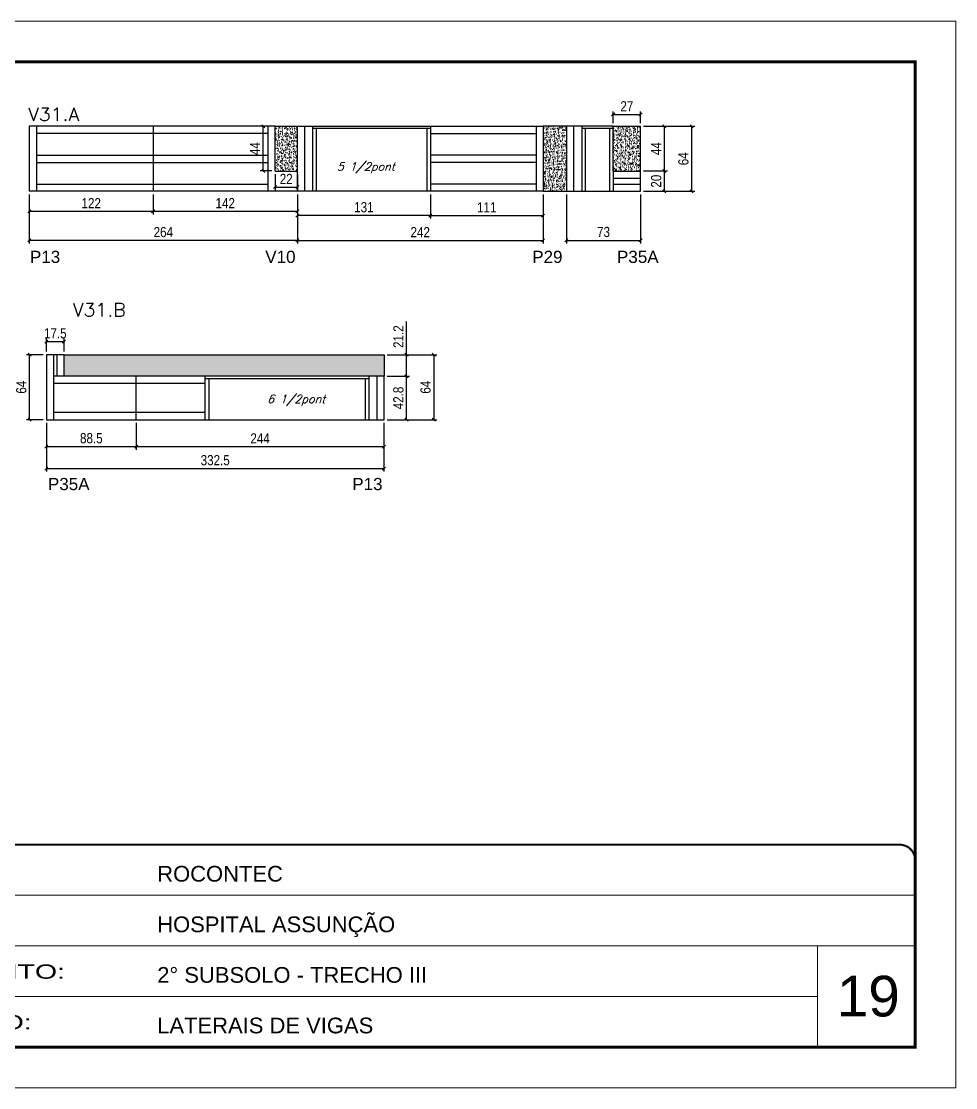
# Model space of a CAD drawing. Extents: x 137137 to 143418, y 10464 to 34486.
# Drawn here: x 140886 to 141806, y 28841 to 29891 of the extents above; entities that cross this region are included whole.
import ezdxf

# ---------------------------------------------------------------- set-up
doc = ezdxf.new("R2010")
doc.units = 0
doc.linetypes.add('CONTINUO', pattern=[0])
doc.linetypes.add('DASHED', pattern=[0.75, 0.5, -0.25])
doc.layers.add('00-FELIPE', color=2, linetype='Continuous', lineweight=13, plot=False)
for name, color, linetype in [('5', 5, 'Continuous'), ('COTA', 241, 'Continuous'), ('cotas', 4, 'Continuous'), ('Painéis', 200, 'Continuous'), ('SARR_2.2x7', 40, 'Continuous'), ('SARR_3.5x7', 81, 'Continuous'), ('texto', 7, 'Continuous')]:
    doc.layers.add(name, color=color, linetype=linetype)
for name, color, linetype, lineweight in [('CARIMBO', 255, 'Continuous', 9), ('Folhas', 255, 'Continuous', 9), ('SARRAFO DE PRESSAO', 251, 'DASHED', 9), ('Texto Seção', 7, 'Continuous', 15)]:
    doc.layers.add(name, color=color, linetype=linetype, lineweight=lineweight)
doc.styles.add('ARIAL', font='arial.ttf')
doc.styles.add('COTA TECNICA', font='techl___.ttf', dxfattribs={"height": 10})
doc.styles.add('REGUA-120', font='ROMANS.shx', dxfattribs={"height": 15})
doc.styles.add('Romans', font='romans.shx')
doc.styles.get("Standard").update_dxf_attribs({"font": 'arial.ttf'})
doc.styles.add('Tecnologia', font='')
doc.styles.get('Tecnologia').set_extended_font_data('Forgotten Futurist')
doc.dimstyles.new('PAINEL', dxfattribs={"dimtxt": 10, "dimasz": 3, "dimexe": 3, "dimexo": 3, "dimgap": 3, "dimtad": 1, "dimdec": 1, "dimzin": 12, "dimdsep": 46, "dimtxsty": 'COTA TECNICA', "dimblk1": 'OBLIQUE', "dimblk2": 'OBLIQUE', "dimsah": 1, "dimcen": 0.9, "dimclrd": 4, "dimclre": 4, "dimclrt": 240, "dimadec": 1, "dimazin": 3, "dimtfac": 1, "dimtdec": 1, "dimtmove": 0, "dimatfit": 3, "dimfxl": 1, "dimtolj": 1, "dimtzin": 12, "dimarcsym": 0})
pattern_1 = [(50, (7427.9093, -1322.266), (5.46554007, -0.47817257), [0.5715, -6.2865]), (355, (7427.9093, -1322.266), (-1.05730264, 5.73170536), [0.4572, -5.02921753]), (100.4514447, (7428.365, -1322.306), (4.40823741, 5.25353256), [0.48570026, -5.34270734]), (46.1842, (7427.909, -1320.742), (8.13237123, -1.26126984), [0.85725, -9.42975]), (96.6355576, (7428.587, -1320.847), (7.122124, 7.42278374), [0.7285507, -8.01406824]), (351.184151, (7427.909, -1320.742), (7.122124, 7.42278374), [0.685799, -7.54379196]), (21, (7428.6713, -1321.123), (4.54843174, -3.06795595), [0.5715, -6.2865]), (326, (7428.6713, -1321.123), (1.85406085, 5.52563898), [0.4572, -5.0292]), (71.451445, (7429.0504, -1321.3786), (6.40249258, 2.45768307), [0.48570026, -5.34269813]), (37.5, (7427.9093, -1322.266), (0.092658098, 2.536651166), [0, -4.96824, 0, -5.1054, 0, -5.04825]), (7.5, (7427.9093, -1322.266), (2.004589875, 3.005417245), [0, -2.91084, 0, -4.85394, 0, -1.92405]), (327.5, (7426.21, -1322.266), (4.067717855, -0.17186232), [0, -1.905, 0, -5.9436, 0, -7.8867]), (317.5, (7425.448, -1322.266), (4.44387544, 0.76279473), [0, -2.4765, 0, -3.94716, 0, -5.6007])]

# ---------------------------------------------------------------- blocks, each defined once
blk = doc.blocks.new('_Oblique')
at = {"color": 0, "linetype": 'ByBlock', "lineweight": -2}
blk.add_line((-0.5, -0.5), (0.5, 0.5), dxfattribs=at)
blk = doc.blocks.new('*D270')
at = {"layer": 'cotas', "color": 4, "linetype": 'ByBlock', "lineweight": -2, "transparency": 16777216}
for p, q in [((140893.5, 29721.1), (140893.5, 29672.8)), ((141157.5, 29721.1), (141157.5, 29672.8)), ((141157.5, 29675.8), (140893.5, 29675.8))]:
    blk.add_line(p, q, dxfattribs=at)
at = {"layer": 'Defpoints', "color": 0, "linetype": 'ByBlock', "transparency": 16777216}
for p in [(140893.5, 29724.1), (141157.5, 29724.1), (140893.5, 29675.8)]:
    blk.add_point(p, dxfattribs=at)
at = {"layer": 'cotas', "color": 4, "linetype": 'ByBlock', "lineweight": -2, "transparency": 16777216, "xscale": 3, "yscale": 3, "zscale": 3, "rotation": 180}
blk.add_blockref('_Oblique', (140893.5, 29675.8), dxfattribs=at)
at = {"layer": 'cotas', "color": 4, "linetype": 'ByBlock', "lineweight": -2, "transparency": 16777216, "xscale": 3, "yscale": 3, "zscale": 3}
blk.add_blockref('_Oblique', (141157.5, 29675.8), dxfattribs=at)
at = {"layer": 'cotas', "color": 240, "linetype": 'ByBlock', "transparency": 16777216, "insert": (141025.5, 29683.9), "char_height": 10, "attachment_point": 5, "style": 'COTA TECNICA'}
blk.add_mtext('\\A1;264', dxfattribs=at)
blk = doc.blocks.new('*D271')
at = {"layer": 'cotas', "color": 4, "linetype": 'ByBlock', "lineweight": -2, "transparency": 16777216}
for p, q in [((141157.5, 29721.1), (141157.5, 29672.8)), ((141399.5, 29721.1), (141399.5, 29672.8)), ((141157.5, 29675.8), (141399.5, 29675.8))]:
    blk.add_line(p, q, dxfattribs=at)
at = {"layer": 'Defpoints', "color": 0, "linetype": 'ByBlock', "transparency": 16777216}
for p in [(141157.5, 29724.1), (141399.5, 29724.1), (141399.5, 29675.8)]:
    blk.add_point(p, dxfattribs=at)
at = {"layer": 'cotas', "color": 4, "linetype": 'ByBlock', "lineweight": -2, "transparency": 16777216, "xscale": 3, "yscale": 3, "zscale": 3, "rotation": 180}
blk.add_blockref('_Oblique', (141157.5, 29675.8), dxfattribs=at)
at = {"layer": 'cotas', "color": 4, "linetype": 'ByBlock', "lineweight": -2, "transparency": 16777216, "xscale": 3, "yscale": 3, "zscale": 3}
blk.add_blockref('_Oblique', (141399.5, 29675.8), dxfattribs=at)
at = {"layer": 'cotas', "color": 240, "linetype": 'ByBlock', "transparency": 16777216, "insert": (141278.5, 29683.9), "char_height": 10, "attachment_point": 5, "style": 'COTA TECNICA'}
blk.add_mtext('\\A1;242', dxfattribs=at)
blk = doc.blocks.new('*D829')
at = {"layer": 'cotas', "color": 4, "linetype": 'ByBlock', "lineweight": -2, "transparency": 16777216}
for p, q in [((141422.5, 29721.1), (141422.5, 29672.8)), ((141495.5, 29721.1), (141495.5, 29672.8)), ((141422.5, 29675.8), (141495.5, 29675.8))]:
    blk.add_line(p, q, dxfattribs=at)
at = {"layer": 'Defpoints', "color": 0, "linetype": 'ByBlock', "transparency": 16777216}
for p in [(141422.5, 29724.1), (141495.5, 29724.1), (141495.5, 29675.8)]:
    blk.add_point(p, dxfattribs=at)
at = {"layer": 'cotas', "color": 4, "linetype": 'ByBlock', "lineweight": -2, "transparency": 16777216, "xscale": 3, "yscale": 3, "zscale": 3, "rotation": 180}
blk.add_blockref('_Oblique', (141422.5, 29675.8), dxfattribs=at)
at = {"layer": 'cotas', "color": 4, "linetype": 'ByBlock', "lineweight": -2, "transparency": 16777216, "xscale": 3, "yscale": 3, "zscale": 3}
blk.add_blockref('_Oblique', (141495.5, 29675.8), dxfattribs=at)
at = {"layer": 'cotas', "color": 240, "linetype": 'ByBlock', "transparency": 16777216, "insert": (141459, 29684), "char_height": 10, "attachment_point": 5, "style": 'COTA TECNICA'}
blk.add_mtext('\\A1;73', dxfattribs=at)
blk = doc.blocks.new('*D272')
at = {"layer": 'cotas', "color": 4, "linetype": 'ByBlock', "lineweight": -2, "transparency": 16777216}
for p, q in [((141498.5, 29744.1), (141522, 29744.1)), ((141519, 29724.1), (141519, 29744.1)), ((141498.5, 29724.1), (141522, 29724.1))]:
    blk.add_line(p, q, dxfattribs=at)
at = {"layer": 'Defpoints', "color": 0, "linetype": 'ByBlock', "transparency": 16777216}
for p in [(141495.5, 29744.1), (141519, 29744.1), (141495.5, 29724.1)]:
    blk.add_point(p, dxfattribs=at)
at = {"layer": 'cotas', "color": 4, "linetype": 'ByBlock', "lineweight": -2, "transparency": 16777216, "xscale": 3, "yscale": 3, "zscale": 3}
for p, rotation in [((141519, 29744.1), 90), ((141519, 29724.1), 270)]:
    blk.add_blockref('_Oblique', p, dxfattribs=dict(at, rotation=rotation))
at = {"layer": 'cotas', "color": 240, "linetype": 'ByBlock', "transparency": 16777216, "insert": (141510.9, 29734.1), "char_height": 10, "attachment_point": 5, "rotation": 90, "style": 'COTA TECNICA'}
blk.add_mtext('\\A1;20', dxfattribs=at)
blk = doc.blocks.new('*D830')
at = {"layer": 'cotas', "color": 4, "linetype": 'ByBlock', "lineweight": -2, "transparency": 16777216}
for p, q in [((141468.5, 29791.1), (141468.5, 29802.8)), ((141468.5, 29799.8), (141495.5, 29799.8)), ((141495.5, 29791.1), (141495.5, 29802.8))]:
    blk.add_line(p, q, dxfattribs=at)
at = {"layer": 'Defpoints', "color": 0, "linetype": 'ByBlock', "transparency": 16777216}
for p in [(141495.5, 29799.8), (141468.5, 29788.1), (141495.5, 29788.1)]:
    blk.add_point(p, dxfattribs=at)
at = {"layer": 'cotas', "color": 4, "linetype": 'ByBlock', "lineweight": -2, "transparency": 16777216, "xscale": 3, "yscale": 3, "zscale": 3, "rotation": 180}
blk.add_blockref('_Oblique', (141468.5, 29799.8), dxfattribs=at)
at = {"layer": 'cotas', "color": 4, "linetype": 'ByBlock', "lineweight": -2, "transparency": 16777216, "xscale": 3, "yscale": 3, "zscale": 3}
blk.add_blockref('_Oblique', (141495.5, 29799.8), dxfattribs=at)
at = {"layer": 'cotas', "color": 240, "linetype": 'ByBlock', "transparency": 16777216, "insert": (141482, 29807.8), "char_height": 10, "attachment_point": 5, "style": 'COTA TECNICA'}
blk.add_mtext('\\A1;27', dxfattribs=at)
blk = doc.blocks.new('*D831')
at = {"layer": 'cotas', "color": 4, "linetype": 'ByBlock', "lineweight": -2, "transparency": 16777216}
for p, q in [((140910.3, 29496.2), (140910.3, 29448.1)), ((141242.8, 29496.2), (141242.8, 29448.1)), ((140910.3, 29451.1), (141242.8, 29451.1))]:
    blk.add_line(p, q, dxfattribs=at)
at = {"layer": 'Defpoints', "color": 0, "linetype": 'ByBlock', "transparency": 16777216}
for p in [(140910.3, 29499.2), (141242.8, 29499.2), (141242.8, 29451.1)]:
    blk.add_point(p, dxfattribs=at)
at = {"layer": 'cotas', "color": 4, "linetype": 'ByBlock', "lineweight": -2, "transparency": 16777216, "xscale": 3, "yscale": 3, "zscale": 3, "rotation": 180}
blk.add_blockref('_Oblique', (140910.3, 29451.1), dxfattribs=at)
at = {"layer": 'cotas', "color": 4, "linetype": 'ByBlock', "lineweight": -2, "transparency": 16777216, "xscale": 3, "yscale": 3, "zscale": 3}
blk.add_blockref('_Oblique', (141242.8, 29451.1), dxfattribs=at)
at = {"layer": 'cotas', "color": 240, "linetype": 'ByBlock', "transparency": 16777216, "insert": (141076.6, 29459.3), "char_height": 10, "attachment_point": 5, "style": 'COTA TECNICA'}
blk.add_mtext('\\A1;332.5', dxfattribs=at)
blk = doc.blocks.new('*D273')
at = {"layer": 'cotas', "color": 4, "linetype": 'ByBlock', "lineweight": -2, "transparency": 16777216}
for p, q in [((140998.8, 29496.2), (140998.8, 29469.7)), ((141242.8, 29496.2), (141242.8, 29469.7)), ((140998.8, 29472.7), (141242.8, 29472.7))]:
    blk.add_line(p, q, dxfattribs=at)
at = {"layer": 'Defpoints', "color": 0, "linetype": 'ByBlock', "transparency": 16777216}
for p in [(140998.8, 29499.2), (141242.8, 29499.2), (141242.8, 29472.7)]:
    blk.add_point(p, dxfattribs=at)
at = {"layer": 'cotas', "color": 4, "linetype": 'ByBlock', "lineweight": -2, "transparency": 16777216, "xscale": 3, "yscale": 3, "zscale": 3, "rotation": 180}
blk.add_blockref('_Oblique', (140998.8, 29472.7), dxfattribs=at)
at = {"layer": 'cotas', "color": 4, "linetype": 'ByBlock', "lineweight": -2, "transparency": 16777216, "xscale": 3, "yscale": 3, "zscale": 3}
blk.add_blockref('_Oblique', (141242.8, 29472.7), dxfattribs=at)
at = {"layer": 'cotas', "color": 240, "linetype": 'ByBlock', "transparency": 16777216, "insert": (141120.8, 29480.8), "char_height": 10, "attachment_point": 5, "style": 'COTA TECNICA'}
blk.add_mtext('\\A1;244', dxfattribs=at)
blk = doc.blocks.new('*D832')
at = {"layer": 'cotas', "color": 4, "linetype": 'ByBlock', "lineweight": -2, "transparency": 16777216}
for p, q in [((141245.8, 29542), (141268, 29542)), ((141265, 29499.2), (141265, 29542)), ((141245.8, 29499.2), (141268, 29499.2))]:
    blk.add_line(p, q, dxfattribs=at)
at = {"layer": 'Defpoints', "color": 0, "linetype": 'ByBlock', "transparency": 16777216}
for p in [(141242.8, 29542), (141265, 29542), (141242.8, 29499.2)]:
    blk.add_point(p, dxfattribs=at)
at = {"layer": 'cotas', "color": 4, "linetype": 'ByBlock', "lineweight": -2, "transparency": 16777216, "xscale": 3, "yscale": 3, "zscale": 3}
for p, rotation in [((141265, 29542), 90), ((141265, 29499.2), 270)]:
    blk.add_blockref('_Oblique', p, dxfattribs=dict(at, rotation=rotation))
at = {"layer": 'cotas', "color": 240, "linetype": 'ByBlock', "transparency": 16777216, "insert": (141257, 29520.6), "char_height": 10, "attachment_point": 5, "rotation": 90, "style": 'COTA TECNICA'}
blk.add_mtext('\\A1;42.8', dxfattribs=at)
blk = doc.blocks.new('*D833')
at = {"layer": 'cotas', "color": 4, "linetype": 'ByBlock', "lineweight": -2, "transparency": 16777216}
for p, q in [((141265, 29563.2), (141265, 29595.9)), ((141245.8, 29563.2), (141268, 29563.2)), ((141265, 29542), (141265, 29563.2)), ((141245.8, 29542), (141268, 29542))]:
    blk.add_line(p, q, dxfattribs=at)
at = {"layer": 'Defpoints', "color": 0, "linetype": 'ByBlock', "transparency": 16777216}
for p in [(141242.8, 29563.2), (141265, 29563.2), (141242.8, 29542)]:
    blk.add_point(p, dxfattribs=at)
at = {"layer": 'cotas', "color": 4, "linetype": 'ByBlock', "lineweight": -2, "transparency": 16777216, "xscale": 3, "yscale": 3, "zscale": 3}
for p, rotation in [((141265, 29563.2), 90), ((141265, 29542), 270)]:
    blk.add_blockref('_Oblique', p, dxfattribs=dict(at, rotation=rotation))
at = {"layer": 'cotas', "color": 240, "linetype": 'ByBlock', "transparency": 16777216, "insert": (141257, 29581), "char_height": 10, "attachment_point": 5, "rotation": 90, "style": 'COTA TECNICA'}
blk.add_mtext('\\A1;21.2', dxfattribs=at)
blk = doc.blocks.new('*D274')
at = {"layer": 'cotas', "color": 4, "linetype": 'ByBlock', "lineweight": -2, "transparency": 16777216}
for p, q in [((141245.8, 29563.2), (141294.9, 29563.2)), ((141291.9, 29563.2), (141291.9, 29499.2)), ((141245.8, 29499.2), (141294.9, 29499.2))]:
    blk.add_line(p, q, dxfattribs=at)
at = {"layer": 'Defpoints', "color": 0, "linetype": 'ByBlock', "transparency": 16777216}
for p in [(141242.8, 29563.2), (141242.8, 29499.2), (141291.9, 29499.2)]:
    blk.add_point(p, dxfattribs=at)
at = {"layer": 'cotas', "color": 4, "linetype": 'ByBlock', "lineweight": -2, "transparency": 16777216, "xscale": 3, "yscale": 3, "zscale": 3}
for p, rotation in [((141291.9, 29563.2), 90), ((141291.9, 29499.2), 270)]:
    blk.add_blockref('_Oblique', p, dxfattribs=dict(at, rotation=rotation))
at = {"layer": 'cotas', "color": 240, "linetype": 'ByBlock', "transparency": 16777216, "insert": (141283.8, 29531.2), "char_height": 10, "attachment_point": 5, "rotation": 90, "style": 'COTA TECNICA'}
blk.add_mtext('\\A1;64', dxfattribs=at)
blk = doc.blocks.new('*D834')
at = {"layer": 'cotas', "color": 4, "linetype": 'ByBlock', "lineweight": -2, "transparency": 16777216}
for p, q in [((141498.5, 29788.1), (141522, 29788.1)), ((141519, 29744.1), (141519, 29788.1)), ((141498.5, 29744.1), (141522, 29744.1))]:
    blk.add_line(p, q, dxfattribs=at)
at = {"layer": 'Defpoints', "color": 0, "linetype": 'ByBlock', "transparency": 16777216}
for p in [(141495.5, 29788.1), (141519, 29788.1), (141495.5, 29744.1)]:
    blk.add_point(p, dxfattribs=at)
at = {"layer": 'cotas', "color": 4, "linetype": 'ByBlock', "lineweight": -2, "transparency": 16777216, "xscale": 3, "yscale": 3, "zscale": 3}
for p, rotation in [((141519, 29788.1), 90), ((141519, 29744.1), 270)]:
    blk.add_blockref('_Oblique', p, dxfattribs=dict(at, rotation=rotation))
at = {"layer": 'cotas', "color": 240, "linetype": 'ByBlock', "transparency": 16777216, "insert": (141510.9, 29766.1), "char_height": 10, "attachment_point": 5, "rotation": 90, "style": 'COTA TECNICA'}
blk.add_mtext('\\A1;44', dxfattribs=at)
blk = doc.blocks.new('*D275')
at = {"layer": 'cotas', "color": 4, "linetype": 'ByBlock', "lineweight": -2, "transparency": 16777216}
for p, q in [((141498.5, 29788.1), (141548.8, 29788.1)), ((141545.8, 29788.1), (141545.8, 29724.1)), ((141498.5, 29724.1), (141548.8, 29724.1))]:
    blk.add_line(p, q, dxfattribs=at)
at = {"layer": 'Defpoints', "color": 0, "linetype": 'ByBlock', "transparency": 16777216}
for p in [(141495.5, 29788.1), (141495.5, 29724.1), (141545.8, 29724.1)]:
    blk.add_point(p, dxfattribs=at)
at = {"layer": 'cotas', "color": 4, "linetype": 'ByBlock', "lineweight": -2, "transparency": 16777216, "xscale": 3, "yscale": 3, "zscale": 3}
for p, rotation in [((141545.8, 29788.1), 90), ((141545.8, 29724.1), 270)]:
    blk.add_blockref('_Oblique', p, dxfattribs=dict(at, rotation=rotation))
at = {"layer": 'cotas', "color": 240, "linetype": 'ByBlock', "transparency": 16777216, "insert": (141537.7, 29756.1), "char_height": 10, "attachment_point": 5, "rotation": 90, "style": 'COTA TECNICA'}
blk.add_mtext('\\A1;64', dxfattribs=at)
blk = doc.blocks.new('9999999999')
at = {"color": 30, "linetype": 'CONTINUO'}
for p, q in [((98564.6, 34379.6), (99584, 34379.6)), ((98564.6, 34329.8), (99488, 34329.8)), ((99584, 34329.8), (99488, 34329.8)), ((99488, 34329.8), (99488, 34230.2)), ((98564.6, 34280), (99488, 34280))]:
    blk.add_line(p, q, dxfattribs=at)
at = {"color": 30, "linetype": 'CONTINUO', "const_width": 2}
blk.add_lwpolyline([(99584, 34230.2), (99584, 34414.4, 0.414214), (99569, 34429.4), (98229, 34429.4, 0.414214), (98214, 34414.4), (98214, 34245.2, 0.414214), (98229, 34230.2), (99584, 34230.2)], format="xyb", dxfattribs=at)
at = {"layer": 'Folhas'}
blk.add_lwpolyline([(98139, 34190.2), (99624, 34190.2), (99624, 35240.2), (98139, 35240.2)], close=True, dxfattribs=at)
at = {"layer": 'Folhas', "color": 30, "const_width": 3}
blk.add_lwpolyline([(98214, 34230.2), (99584, 34230.2), (99584, 35200.2), (98214, 35200.2)], close=True, dxfattribs=at)
at = {"color": 7, "linetype": 'Continuous', "ltscale": 5, "style": 'ARIAL'}
for s, height, p in [('ROCONTEC', 15.48, (98837.7, 34393.1)), ('HOSPITAL ASSUNÇÃO', 15.483, (98837.7, 34343.3)), ('2° SUBSOLO - TRECHO III', 15.483, (98837.7, 34293.5)), ('LATERAIS DE VIGAS', 15.483, (98837.7, 34243.7))]:
    blk.add_text(s, height=height, dxfattribs=at).set_placement(p)
at = {"layer": 'Folhas', "color": 7, "style": 'Tecnologia', "width": 1.5}
for s, p in [('PAVIMENTO:', (98573.7, 34297.5)), ('PROJETO:', (98573.7, 34247.7))]:
    blk.add_text(s, height=14, dxfattribs=at).set_placement(p)
blk = doc.blocks.new('*D553')
at = {"layer": 'COTA', "color": 4, "linetype": 'ByBlock', "lineweight": -2, "transparency": 16777216}
for p, q in [((140893.5, 29721.1), (140893.5, 29701.4)), ((141015.5, 29721.1), (141015.5, 29701.4)), ((140893.5, 29704.4), (141015.5, 29704.4))]:
    blk.add_line(p, q, dxfattribs=at)
at = {"layer": 'Defpoints', "color": 0, "linetype": 'ByBlock', "transparency": 16777216}
for p in [(140893.5, 29724.1), (141015.5, 29724.1), (141015.5, 29704.4)]:
    blk.add_point(p, dxfattribs=at)
at = {"layer": 'COTA', "color": 4, "linetype": 'ByBlock', "lineweight": -2, "transparency": 16777216, "xscale": 3, "yscale": 3, "zscale": 3, "rotation": 180}
blk.add_blockref('_Oblique', (140893.5, 29704.4), dxfattribs=at)
at = {"layer": 'COTA', "color": 4, "linetype": 'ByBlock', "lineweight": -2, "transparency": 16777216, "xscale": 3, "yscale": 3, "zscale": 3}
blk.add_blockref('_Oblique', (141015.5, 29704.4), dxfattribs=at)
at = {"layer": 'COTA', "color": 240, "linetype": 'ByBlock', "transparency": 16777216, "insert": (140954.5, 29712.4), "char_height": 10, "attachment_point": 5, "style": 'COTA TECNICA'}
blk.add_mtext('\\A1;122', dxfattribs=at)
blk = doc.blocks.new('*D554')
at = {"layer": 'COTA', "color": 4, "linetype": 'ByBlock', "lineweight": -2, "transparency": 16777216}
for p, q in [((141015.5, 29721.1), (141015.5, 29701.4)), ((141157.5, 29721.1), (141157.5, 29701.4)), ((141015.5, 29704.4), (141157.5, 29704.4))]:
    blk.add_line(p, q, dxfattribs=at)
at = {"layer": 'Defpoints', "color": 0, "linetype": 'ByBlock', "transparency": 16777216}
for p in [(141015.5, 29724.1), (141157.5, 29724.1), (141157.5, 29704.4)]:
    blk.add_point(p, dxfattribs=at)
at = {"layer": 'COTA', "color": 4, "linetype": 'ByBlock', "lineweight": -2, "transparency": 16777216, "xscale": 3, "yscale": 3, "zscale": 3, "rotation": 180}
blk.add_blockref('_Oblique', (141015.5, 29704.4), dxfattribs=at)
at = {"layer": 'COTA', "color": 4, "linetype": 'ByBlock', "lineweight": -2, "transparency": 16777216, "xscale": 3, "yscale": 3, "zscale": 3}
blk.add_blockref('_Oblique', (141157.5, 29704.4), dxfattribs=at)
at = {"layer": 'COTA', "color": 240, "linetype": 'ByBlock', "transparency": 16777216, "insert": (141086.5, 29712.4), "char_height": 10, "attachment_point": 5, "style": 'COTA TECNICA'}
blk.add_mtext('\\A1;142', dxfattribs=at)
blk = doc.blocks.new('*D555')
at = {"layer": 'COTA', "color": 4, "linetype": 'ByBlock', "lineweight": -2, "transparency": 16777216}
for p, q in [((141288.5, 29721.1), (141288.5, 29697.2)), ((141399.5, 29721.1), (141399.5, 29697.2)), ((141288.5, 29700.2), (141399.5, 29700.2))]:
    blk.add_line(p, q, dxfattribs=at)
at = {"layer": 'Defpoints', "color": 0, "linetype": 'ByBlock', "transparency": 16777216}
for p in [(141288.5, 29724.1), (141399.5, 29724.1), (141399.5, 29700.2)]:
    blk.add_point(p, dxfattribs=at)
at = {"layer": 'COTA', "color": 4, "linetype": 'ByBlock', "lineweight": -2, "transparency": 16777216, "xscale": 3, "yscale": 3, "zscale": 3, "rotation": 180}
blk.add_blockref('_Oblique', (141288.5, 29700.2), dxfattribs=at)
at = {"layer": 'COTA', "color": 4, "linetype": 'ByBlock', "lineweight": -2, "transparency": 16777216, "xscale": 3, "yscale": 3, "zscale": 3}
blk.add_blockref('_Oblique', (141399.5, 29700.2), dxfattribs=at)
at = {"layer": 'COTA', "color": 240, "linetype": 'ByBlock', "transparency": 16777216, "insert": (141344, 29708.3), "char_height": 10, "attachment_point": 5, "style": 'COTA TECNICA'}
blk.add_mtext('\\A1;111', dxfattribs=at)
blk = doc.blocks.new('*D556')
at = {"layer": 'COTA', "color": 4, "linetype": 'ByBlock', "lineweight": -2, "transparency": 16777216}
for p, q in [((141157.5, 29721.1), (141157.5, 29697.2)), ((141288.5, 29721.1), (141288.5, 29697.2)), ((141288.5, 29700.2), (141157.5, 29700.2))]:
    blk.add_line(p, q, dxfattribs=at)
at = {"layer": 'Defpoints', "color": 0, "linetype": 'ByBlock', "transparency": 16777216}
for p in [(141157.5, 29724.1), (141288.5, 29724.1), (141157.5, 29700.2)]:
    blk.add_point(p, dxfattribs=at)
at = {"layer": 'COTA', "color": 4, "linetype": 'ByBlock', "lineweight": -2, "transparency": 16777216, "xscale": 3, "yscale": 3, "zscale": 3, "rotation": 180}
blk.add_blockref('_Oblique', (141157.5, 29700.2), dxfattribs=at)
at = {"layer": 'COTA', "color": 4, "linetype": 'ByBlock', "lineweight": -2, "transparency": 16777216, "xscale": 3, "yscale": 3, "zscale": 3}
blk.add_blockref('_Oblique', (141288.5, 29700.2), dxfattribs=at)
at = {"layer": 'COTA', "color": 240, "linetype": 'ByBlock', "transparency": 16777216, "insert": (141223, 29708.4), "char_height": 10, "attachment_point": 5, "style": 'COTA TECNICA'}
blk.add_mtext('\\A1;131', dxfattribs=at)
blk = doc.blocks.new('*D557')
at = {"layer": 'COTA', "color": 4, "linetype": 'ByBlock', "lineweight": -2, "transparency": 16777216}
for p, q in [((141135.5, 29741.1), (141135.5, 29725.3)), ((141157.5, 29741.1), (141157.5, 29725.3)), ((141135.5, 29728.3), (141157.5, 29728.3))]:
    blk.add_line(p, q, dxfattribs=at)
at = {"layer": 'Defpoints', "color": 0, "linetype": 'ByBlock', "transparency": 16777216}
for p in [(141135.5, 29744.1), (141157.5, 29744.1), (141157.5, 29728.3)]:
    blk.add_point(p, dxfattribs=at)
at = {"layer": 'COTA', "color": 4, "linetype": 'ByBlock', "lineweight": -2, "transparency": 16777216, "xscale": 3, "yscale": 3, "zscale": 3, "rotation": 180}
blk.add_blockref('_Oblique', (141135.5, 29728.3), dxfattribs=at)
at = {"layer": 'COTA', "color": 4, "linetype": 'ByBlock', "lineweight": -2, "transparency": 16777216, "xscale": 3, "yscale": 3, "zscale": 3}
blk.add_blockref('_Oblique', (141157.5, 29728.3), dxfattribs=at)
at = {"layer": 'COTA', "color": 240, "linetype": 'ByBlock', "transparency": 16777216, "insert": (141146.5, 29736.3), "char_height": 10, "attachment_point": 5, "style": 'COTA TECNICA'}
blk.add_mtext('\\A1;22', dxfattribs=at)
blk = doc.blocks.new('*D558')
at = {"layer": 'COTA', "color": 4, "linetype": 'ByBlock', "lineweight": -2, "transparency": 16777216}
for p, q in [((141132.5, 29788.1), (141120.9, 29788.1)), ((141123.9, 29744.1), (141123.9, 29788.1)), ((141132.5, 29744.1), (141120.9, 29744.1))]:
    blk.add_line(p, q, dxfattribs=at)
at = {"layer": 'Defpoints', "color": 0, "linetype": 'ByBlock', "transparency": 16777216}
for p in [(141123.9, 29788.1), (141135.5, 29788.1), (141135.5, 29744.1)]:
    blk.add_point(p, dxfattribs=at)
at = {"layer": 'COTA', "color": 4, "linetype": 'ByBlock', "lineweight": -2, "transparency": 16777216, "xscale": 3, "yscale": 3, "zscale": 3}
for p, rotation in [((141123.9, 29788.1), 90), ((141123.9, 29744.1), 270)]:
    blk.add_blockref('_Oblique', p, dxfattribs=dict(at, rotation=rotation))
at = {"layer": 'COTA', "color": 240, "linetype": 'ByBlock', "transparency": 16777216, "insert": (141115.8, 29766.1), "char_height": 10, "attachment_point": 5, "rotation": 90, "style": 'COTA TECNICA'}
blk.add_mtext('\\A1;44', dxfattribs=at)
blk = doc.blocks.new('*D559')
at = {"layer": 'COTA', "color": 4, "linetype": 'ByBlock', "lineweight": -2, "transparency": 16777216}
for p, q in [((140907.3, 29563.2), (140890.8, 29563.2)), ((140893.8, 29499.2), (140893.8, 29563.2)), ((140907.3, 29499.2), (140890.8, 29499.2))]:
    blk.add_line(p, q, dxfattribs=at)
at = {"layer": 'Defpoints', "color": 0, "linetype": 'ByBlock', "transparency": 16777216}
for p in [(140893.8, 29563.2), (140910.3, 29563.2), (140910.3, 29499.2)]:
    blk.add_point(p, dxfattribs=at)
at = {"layer": 'COTA', "color": 4, "linetype": 'ByBlock', "lineweight": -2, "transparency": 16777216, "xscale": 3, "yscale": 3, "zscale": 3}
for p, rotation in [((140893.8, 29563.2), 90), ((140893.8, 29499.2), 270)]:
    blk.add_blockref('_Oblique', p, dxfattribs=dict(at, rotation=rotation))
at = {"layer": 'COTA', "color": 240, "linetype": 'ByBlock', "transparency": 16777216, "insert": (140885.7, 29531.2), "char_height": 10, "attachment_point": 5, "rotation": 90, "style": 'COTA TECNICA'}
blk.add_mtext('\\A1;64', dxfattribs=at)
blk = doc.blocks.new('*D560')
at = {"layer": 'COTA', "color": 4, "linetype": 'ByBlock', "lineweight": -2, "transparency": 16777216}
for p, q in [((140910.3, 29566.2), (140910.3, 29579.1)), ((140927.8, 29566.2), (140927.8, 29579.1)), ((140910.3, 29576.1), (140927.8, 29576.1))]:
    blk.add_line(p, q, dxfattribs=at)
at = {"layer": 'Defpoints', "color": 0, "linetype": 'ByBlock', "transparency": 16777216}
for p in [(140927.8, 29576.1), (140910.3, 29563.2), (140927.8, 29563.2)]:
    blk.add_point(p, dxfattribs=at)
at = {"layer": 'COTA', "color": 4, "linetype": 'ByBlock', "lineweight": -2, "transparency": 16777216, "xscale": 3, "yscale": 3, "zscale": 3, "rotation": 180}
blk.add_blockref('_Oblique', (140910.3, 29576.1), dxfattribs=at)
at = {"layer": 'COTA', "color": 4, "linetype": 'ByBlock', "lineweight": -2, "transparency": 16777216, "xscale": 3, "yscale": 3, "zscale": 3}
blk.add_blockref('_Oblique', (140927.8, 29576.1), dxfattribs=at)
at = {"layer": 'COTA', "color": 240, "linetype": 'ByBlock', "transparency": 16777216, "insert": (140919.1, 29584.2), "char_height": 10, "attachment_point": 5, "style": 'COTA TECNICA'}
blk.add_mtext('\\A1;17.5', dxfattribs=at)
blk = doc.blocks.new('*D914')
at = {"layer": '00-FELIPE', "color": 4, "lineweight": -2, "transparency": 16777216}
for p, q in [((140910.3, 29496.2), (140910.3, 29469.7)), ((140998.8, 29496.2), (140998.8, 29469.7)), ((140910.3, 29472.7), (140998.8, 29472.7))]:
    blk.add_line(p, q, dxfattribs=at)
at = {"layer": 'Defpoints', "color": 0, "transparency": 16777216}
for p in [(140910.3, 29499.2), (140998.8, 29499.2), (140998.8, 29472.7)]:
    blk.add_point(p, dxfattribs=at)
at = {"layer": '00-FELIPE', "color": 4, "lineweight": -2, "transparency": 16777216, "xscale": 3, "yscale": 3, "zscale": 3, "rotation": 180}
blk.add_blockref('_Oblique', (140910.3, 29472.7), dxfattribs=at)
at = {"layer": '00-FELIPE', "color": 4, "lineweight": -2, "transparency": 16777216, "xscale": 3, "yscale": 3, "zscale": 3}
blk.add_blockref('_Oblique', (140998.8, 29472.7), dxfattribs=at)
at = {"layer": '00-FELIPE', "color": 240, "transparency": 16777216, "insert": (140954.6, 29480.9), "char_height": 10, "attachment_point": 5, "style": 'COTA TECNICA'}
blk.add_mtext('\\A1;88.5', dxfattribs=at)

msp = doc.modelspace()

# ---------------------------------------------------------------- hatches: boundary and pattern name
at = {"layer": 'COTA', "linetype": 'ByBlock'}
h = msp.add_hatch(dxfattribs=at)
h.set_pattern_fill('AR-CONC', color=256, scale=0.03)
h.set_pattern_definition(pattern_1)
h.paths.add_polyline_path([(141135.54, 29744.09), (141157.54, 29744.09), (141157.54, 29788.09), (141135.54, 29788.09)])
h = msp.add_hatch(dxfattribs=at)
h.set_pattern_fill('AR-CONC', color=256, scale=0.03)
h.set_pattern_definition(pattern_1)
h.paths.add_polyline_path([(141399.54, 29724.09), (141422.54, 29724.09), (141422.54, 29788.09), (141399.54, 29788.09)])
h = msp.add_hatch(dxfattribs=at)
h.set_pattern_fill('AR-CONC', color=256, scale=0.03)
h.set_pattern_definition(pattern_1)
h.paths.add_polyline_path([(141495.54, 29788.09), (141468.54, 29788.09), (141468.54, 29744.09), (141495.54, 29744.09)])
h = msp.add_hatch(dxfattribs=at)
h.set_pattern_fill('AR-CONC', color=256, scale=0.03)
h.set_pattern_definition([(50, (-1318.1507, 252.5905), (5.46554007, -0.47817257), [0.5715, -6.2865]), (355, (-1318.1507, 252.5905), (-1.05730264, 5.73170536), [0.4572, -5.02921753]), (100.4514447, (-1317.695, 252.5506), (4.40823741, 5.25353256), [0.48570026, -5.34270734]), (46.1842, (-1318.151, 254.1145), (8.13237123, -1.26126984), [0.85725, -9.42975]), (96.6355576, (-1317.473, 254.009), (7.122124, 7.42278374), [0.7285507, -8.01406824]), (351.184151, (-1318.151, 254.1145), (7.122124, 7.42278374), [0.685799, -7.54379196]), (21, (-1317.3887, 253.7335), (4.54843174, -3.06795595), [0.5715, -6.2865]), (326, (-1317.3887, 253.7335), (1.85406085, 5.52563898), [0.4572, -5.0292]), (71.451445, (-1317.0096, 253.478), (6.40249258, 2.45768307), [0.48570026, -5.34269813]), (37.5, (-1318.1507, 252.5905), (0.092658098, 2.536651166), [0, -4.96824, 0, -5.1054, 0, -5.04825]), (7.5, (-1318.1507, 252.5905), (2.004589875, 3.005417245), [0, -2.91084, 0, -4.85394, 0, -1.92405]), (327.5, (-1319.85, 252.5905), (4.067717855, -0.17186232), [0, -1.905, 0, -5.9436, 0, -7.8867]), (317.5, (-1320.612, 252.5905), (4.44387544, 0.76279473), [0, -2.4765, 0, -3.94716, 0, -5.6007])])
h.paths.add_polyline_path([(141242.84, 29541.97), (141242.84, 29563.17), (140927.84, 29563.17), (140927.84, 29541.97)])

# ---------------------------------------------------------------- linework, layer by layer
for p, q in [((141135.54, 29788.09), (141157.54, 29788.09)), ((141422.54, 29788.09), (141399.54, 29788.09)), ((141468.54, 29788.09), (141495.54, 29788.09)), ((141495.54, 29744.09), (141495.54, 29788.09)), ((141399.54, 29724.09), (141422.54, 29724.09)), ((140927.84, 29563.17), (141242.84, 29563.17)), ((141242.84, 29563.17), (141242.84, 29541.97))]:
    msp.add_line(p, q, dxfattribs=at)
at = {"layer": 'Painéis', "linetype": 'ByBlock'}
for p, q in [((140893.54, 29788.09), (140893.54, 29724.09)), ((141135.54, 29788.09), (140893.54, 29788.09)), ((141015.54, 29788.09), (141015.54, 29724.09)), ((141135.54, 29744.09), (141135.54, 29788.09)), ((141157.54, 29724.09), (141157.54, 29788.09)), ((141157.54, 29788.09), (141399.54, 29788.09)), ((141399.54, 29788.09), (141399.54, 29724.09)), ((141422.54, 29788.09), (141422.54, 29724.09)), ((141468.54, 29788.09), (141422.54, 29788.09)), ((141468.54, 29744.09), (141468.54, 29788.09)), ((141135.54, 29744.09), (141157.54, 29744.09)), ((141468.54, 29744.09), (141495.54, 29744.09)), ((141495.54, 29724.09), (141495.54, 29744.09)), ((141399.54, 29724.09), (140893.54, 29724.09)), ((141422.54, 29724.09), (141495.54, 29724.09)), ((140910.34, 29563.17), (140910.34, 29499.17)), ((140927.84, 29563.17), (140910.34, 29563.17)), ((140927.84, 29541.97), (140927.84, 29563.17)), ((141242.84, 29541.97), (140927.84, 29541.97)), ((140998.84, 29499.17), (140998.84, 29541.97)), ((141242.84, 29499.17), (141242.84, 29541.97)), ((140910.34, 29519.17), (140910.34, 29519.17)), ((140910.34, 29499.17), (141242.84, 29499.17))]:
    msp.add_line(p, q, dxfattribs=at)
at = {"layer": 'SARR_2.2x7', "linetype": 'Continuous'}
for p, q in [((140900.54, 29788.09), (140900.54, 29724.09)), ((141128.54, 29781.09), (140900.54, 29781.09)), ((141128.54, 29788.09), (141128.54, 29724.09)), ((141164.54, 29788.09), (141164.54, 29724.09)), ((141288.54, 29785.89), (141172.54, 29785.89)), ((141288.54, 29781.09), (141392.54, 29781.09)), ((141392.54, 29788.09), (141392.54, 29724.09)), ((141429.54, 29788.09), (141429.54, 29724.09)), ((141468.54, 29785.89), (141437.54, 29785.89)), ((140900.54, 29759.59), (141128.54, 29759.59)), ((141392.54, 29759.59), (141288.54, 29759.59)), ((140900.54, 29752.59), (141128.54, 29752.59)), ((141392.54, 29752.59), (141288.54, 29752.59)), ((141468.54, 29737.09), (141495.54, 29737.09)), ((140900.54, 29731.09), (141128.54, 29731.09)), ((141392.54, 29731.09), (141288.54, 29731.09)), ((141468.54, 29731.09), (141495.54, 29731.09)), ((140917.34, 29563.17), (140917.34, 29499.17)), ((140920.84, 29541.97), (140920.84, 29563.17)), ((140927.84, 29541.97), (140917.34, 29541.97)), ((141066.84, 29539.77), (141227.84, 29539.77)), ((141235.84, 29541.97), (141235.84, 29499.17)), ((141066.84, 29534.97), (140917.34, 29534.97)), ((141066.84, 29506.17), (140917.34, 29506.17))]:
    msp.add_line(p, q, dxfattribs=at)
at = {"layer": 'SARR_3.5x7'}
for p, q in [((141172.54, 29788.09), (141172.54, 29724.09)), ((141176.04, 29785.89), (141176.04, 29724.09)), ((141285.04, 29785.89), (141285.04, 29724.09)), ((141288.54, 29788.09), (141288.54, 29724.09)), ((141437.54, 29788.09), (141437.54, 29724.09)), ((141441.04, 29785.89), (141441.04, 29724.09)), ((141465.04, 29785.89), (141465.04, 29724.09)), ((141468.54, 29744.09), (141468.54, 29724.09)), ((141066.84, 29499.17), (141066.84, 29541.97)), ((141070.34, 29539.78), (141070.34, 29499.17)), ((141224.34, 29539.77), (141224.34, 29499.17)), ((141227.84, 29541.97), (141227.84, 29499.17))]:
    msp.add_line(p, q, dxfattribs=at)

# ---------------------------------------------------------------- block references
at = {"layer": 'SARRAFO DE PRESSAO', "color": 6, "linetype": 'ByBlock'}
msp.add_blockref('9999999999', (42181.81, -5348.73), dxfattribs=at)

# ---------------------------------------------------------------- texts
at = {"layer": '5', "linetype": 'Continuous'}
for s, p in [('P13', (140894.16, 29653.56)), ('V10', (141125.91, 29653.56)), ('P29', (141388.77, 29653.56)), ('P35A', (141472.26, 29653.56)), ('P35A', (140911.87, 29429.85)), ('P13', (141211.59, 29429.85))]:
    msp.add_text(s, height=12, rotation=359.99996, dxfattribs=at).set_placement(p)
at = {"layer": 'CARIMBO', "style": 'ARIAL'}
msp.add_text('19', height=40, dxfattribs=at).set_placement((141688.65, 28911.62))
at = {"layer": 'texto', "color": 2, "char_height": 8, "attachment_point": 5, "style": 'Romans'}
for s, insert in [('{\\Q19;\\C256;5 1/2pont}', (141224.85, 29747.15)), ('{\\Q19;\\C256;6 1/2pont}', (141156.37, 29518.3))]:
    msp.add_mtext(s, dxfattribs=dict(at, insert=insert))
at = {"layer": 'Texto Seção', "style": 'REGUA-120', "width": 1.05}
for s, p in [('V31.A', (140892.39, 29793.45)), ('V31.B', (140936.41, 29600.89))]:
    msp.add_text(s, height=13, dxfattribs=at).set_placement(p)

# ---------------------------------------------------------------- dimensions: what is measured, and where the dimension line sits
at = {"layer": '00-FELIPE'}
dim = msp.add_linear_dim(base=(140998.84, 29472.72), p1=(140910.34, 29499.17), p2=(140998.84, 29499.17), dimstyle='PAINEL', dxfattribs=at)
dim.commit()
dim.dimension.update_dxf_attribs({"geometry": '*D914', "text_midpoint": (140954.59, 29480.85)})
at = {"layer": 'COTA', "linetype": 'ByBlock'}
for base, p1, p2, picture, middle in [((141123.87, 29788.09), (141135.54, 29744.09), (141135.54, 29788.09), '*D558', (141115.79, 29766.09)), ((140893.78, 29563.17), (140910.34, 29499.17), (140910.34, 29563.17), '*D559', (140885.68, 29531.17))]:
    dim = msp.add_linear_dim(base=base, p1=p1, p2=p2, angle=90, dimstyle='PAINEL', dxfattribs=at)
    dim.commit()
    dim.dimension.update_dxf_attribs({"geometry": picture, "text_midpoint": middle})
for base, p1, p2, picture, middle in [((141157.54, 29728.29), (141135.54, 29744.09), (141157.54, 29744.09), '*D557', (141146.54, 29736.29)), ((141015.54, 29704.36), (140893.54, 29724.09), (141015.54, 29724.09), '*D553', (140954.54, 29712.42)), ((141399.54, 29700.22), (141288.54, 29724.09), (141399.54, 29724.09), '*D555', (141344.04, 29708.27))]:
    dim = msp.add_linear_dim(base=base, p1=p1, p2=p2, dimstyle='PAINEL', dxfattribs=at)
    dim.commit()
    dim.dimension.update_dxf_attribs({"geometry": picture, "text_midpoint": middle})
for base, p1, picture, middle in [((141157.54, 29704.36), (141015.54, 29724.09), '*D554', (141086.54, 29712.43)), ((141157.54, 29700.22), (141288.54, 29724.09), '*D556', (141223.04, 29708.43))]:
    dim = msp.add_linear_dim(base=base, p1=p1, p2=(141157.54, 29724.09), dimstyle='PAINEL', override={"dimtmove": 1}, dxfattribs=at)
    dim.commit()
    dim.dimension.update_dxf_attribs({"geometry": picture, "text_midpoint": middle})
dim = msp.add_linear_dim(base=(140927.84, 29576.06), p1=(140910.34, 29563.17), p2=(140927.84, 29563.17), dimstyle='PAINEL', dxfattribs=at)
dim.commit()
dim.dimension.update_dxf_attribs({"geometry": '*D560', "text_midpoint": (140919.09, 29576.06), "dimtype": 160})
at = {"layer": 'cotas', "linetype": 'ByBlock'}
for base, p1, p2, picture, middle in [((141495.54, 29799.75), (141468.54, 29788.09), (141495.54, 29788.09), '*D830', (141482.04, 29807.83)), ((140893.54, 29675.78), (141157.54, 29724.09), (140893.54, 29724.09), '*D270', (141025.54, 29683.88)), ((141399.54, 29675.78), (141157.54, 29724.09), (141399.54, 29724.09), '*D271', (141278.54, 29683.86)), ((141495.54, 29675.78), (141422.54, 29724.09), (141495.54, 29724.09), '*D829', (141459.04, 29684)), ((141242.84, 29451.07), (140910.34, 29499.17), (141242.84, 29499.17), '*D831', (141076.59, 29459.29)), ((141242.84, 29472.72), (140998.84, 29499.17), (141242.84, 29499.17), '*D273', (141120.84, 29480.79))]:
    dim = msp.add_linear_dim(base=base, p1=p1, p2=p2, dimstyle='PAINEL', dxfattribs=at)
    dim.commit()
    dim.dimension.update_dxf_attribs({"geometry": picture, "text_midpoint": middle})
for base, p1, p2, picture, middle in [((141518.99, 29788.09), (141495.54, 29744.09), (141495.54, 29788.09), '*D834', (141510.91, 29766.09)), ((141545.79, 29724.09), (141495.54, 29788.09), (141495.54, 29724.09), '*D275', (141537.69, 29756.09)), ((141265.05, 29563.17), (141242.84, 29541.97), (141242.84, 29563.17), '*D833', (141256.99, 29581.04)), ((141291.85, 29499.17), (141242.84, 29563.17), (141242.84, 29499.17), '*D274', (141283.75, 29531.17)), ((141265.05, 29541.97), (141242.84, 29499.17), (141242.84, 29541.97), '*D832', (141256.95, 29520.57))]:
    dim = msp.add_linear_dim(base=base, p1=p1, p2=p2, angle=90, dimstyle='PAINEL', dxfattribs=at)
    dim.commit()
    dim.dimension.update_dxf_attribs({"geometry": picture, "text_midpoint": middle})
dim = msp.add_linear_dim(base=(141518.99, 29744.09), p1=(141495.54, 29724.09), p2=(141495.54, 29744.09), angle=90, dimstyle='PAINEL', dxfattribs=at)
dim.commit()
dim.dimension.update_dxf_attribs({"geometry": '*D272', "text_midpoint": (141518.99, 29734.09), "dimtype": 160})

doc.saveas('drawing.dxf')
